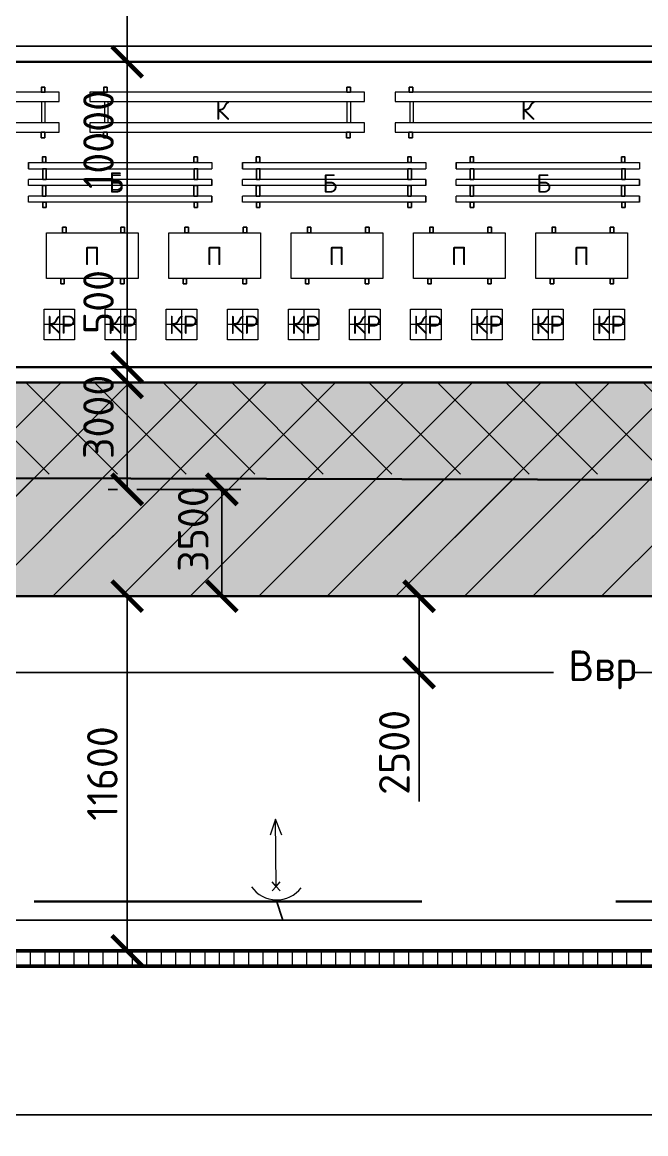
# Model space of a CAD drawing. Header units: millimetres. Extents: x -782 to 10910, y 3841 to 9763.
# Drawn here: x 2288.1 to 2328.9, y 8282.2 to 8355 of the extents above; entities that cross this region are included whole.
import ezdxf

# ---------------------------------------------------------------- set-up
doc = ezdxf.new("R2010")
doc.units = ezdxf.units.MM
doc.linetypes.add('штриховая2', pattern=[9.525, 6.35, -3.175])
doc.layers.add('1', color=7, linetype='Continuous')
doc.layers.add('красный', color=1, linetype='Continuous', lineweight=30)
doc.styles.add('2.5', font='isocpeur.ttf', dxfattribs={"height": 2})
doc.styles.add('Isocpeur', font='isocpeur.ttf')
doc.dimstyles.new('М500 стройгенп', dxfattribs={"dimtxt": 2, "dimasz": 2, "dimexe": 1.25, "dimexo": 0.625, "dimtad": 1, "dimlfac": 500, "dimtxsty": '2.5', "dimblk": 'ARCHTICK', "dimcen": 2.5, "dimadec": 0, "dimazin": 0, "dimtfac": 1, "dimtmove": 0, "dimatfit": 3, "dimfxl": 1, "dimarcsym": 0})
pattern_1 = [(50, (2763.4176, 3860.6352), (4.5546167, -0.398477), [0.47625, -5.23875]), (355, (2763.4176, 3860.635), (-0.8810855, 4.776421), [0.381, -4.1910146]), (100.45144, (2763.797, 3860.602), (3.673531, 4.377944), [0.40475, -4.452256]), (46.1842, (2763.4176, 3861.905), (6.776976, -1.051058), [0.714375, -7.858125]), (96.63556, (2763.982, 3861.8176), (5.935103, 6.185653), [0.607126, -6.67839]), (351.18415, (2763.4176, 3861.905), (5.935103, 6.185653), [0.571499, -6.286493]), (21, (2764.0526, 3861.5877), (3.7903598, -2.55663), [0.47625, -5.23875]), (326, (2764.0526, 3861.5877), (1.5450507, 4.604699), [0.381, -4.191]), (71.45144, (2764.3684, 3861.3747), (5.3354105, 2.0480692), [0.40475, -4.4522484]), (37.5, (2763.4176, 3860.6352), (0.0772151, 2.11387597), [0, -4.1402, 0, -4.2545, 0, -4.206875]), (7.5, (2763.4176, 3860.6352), (1.6704916, 2.5045144), [0, -2.4257, 0, -4.04495, 0, -1.603375]), (327.5, (2762.0015, 3860.6352), (3.3897649, -0.1432186), [0, -1.5875, 0, -4.953, 0, -6.57225]), (317.5, (2761.3665, 3860.6352), (3.7032295, 0.6356623), [0, -2.06375, 0, -3.2893, 0, -4.66725])]
pattern_2 = [(45, (2763.4176, 3860.6352), (-2.245064, 2.245064), [])]

# ---------------------------------------------------------------- blocks, each defined once
blk = doc.blocks.new('_ArchTick')
at = {"color": 0, "linetype": 'ByBlock', "const_width": 0.15}
blk.add_lwpolyline([(-0.5, -0.5), (0.5, 0.5)], dxfattribs=at)
blk = doc.blocks.new('*D819')
at = {"color": 0, "lineweight": -2, "transparency": 16777216}
for p, q in [((2292.967, 8317.443), (2296.171, 8317.443)), ((2294.921, 8294.229), (2294.921, 8317.443)), ((2292.967, 8294.229), (2296.171, 8294.229))]:
    blk.add_line(p, q, dxfattribs=at)
at = {"layer": 'Defpoints', "color": 0, "lineweight": -3, "transparency": 16777216}
for p in [(2292.342, 8317.443), (2294.921, 8317.443), (2292.342, 8294.229)]:
    blk.add_point(p, dxfattribs=at)
at = {"color": 0, "lineweight": -2, "transparency": 16777216, "xscale": 2, "yscale": 2, "zscale": 2}
for p, rotation in [((2294.921, 8317.443), 90), ((2294.921, 8294.229), 270)]:
    blk.add_blockref('_ArchTick', p, dxfattribs=dict(at, rotation=rotation))
at = {"color": 0, "lineweight": 20, "transparency": 16777216, "insert": (2293.296, 8305.836), "char_height": 2, "attachment_point": 5, "rotation": 90, "style": '2.5'}
blk.add_mtext('11600', dxfattribs=at)
blk = doc.blocks.new('*D820')
at = {"color": 0, "lineweight": -2, "transparency": 16777216}
for p, q in [((2295.546, 8324.443), (2302.371, 8324.443)), ((2301.121, 8317.443), (2301.121, 8324.443)), ((2301.746, 8317.443), (2302.371, 8317.443))]:
    blk.add_line(p, q, dxfattribs=at)
at = {"layer": 'Defpoints', "color": 0, "lineweight": -3, "transparency": 16777216}
for p in [(2294.921, 8324.443), (2301.121, 8324.443), (2301.121, 8317.443)]:
    blk.add_point(p, dxfattribs=at)
at = {"color": 0, "lineweight": -2, "transparency": 16777216, "xscale": 2, "yscale": 2, "zscale": 2}
for p, rotation in [((2301.121, 8324.443), 90), ((2301.121, 8317.443), 270)]:
    blk.add_blockref('_ArchTick', p, dxfattribs=dict(at, rotation=rotation))
at = {"color": 0, "lineweight": 20, "transparency": 16777216, "insert": (2299.246, 8321.84), "char_height": 2, "attachment_point": 5, "rotation": 90, "style": '2.5'}
blk.add_mtext('3500', dxfattribs=at)
blk = doc.blocks.new('*D821')
at = {"color": 0, "lineweight": -2, "transparency": 16777216}
for p, q in [((2294.296, 8331.443), (2293.671, 8331.443)), ((2294.921, 8324.443), (2294.921, 8331.443)), ((2294.296, 8324.443), (2293.671, 8324.443))]:
    blk.add_line(p, q, dxfattribs=at)
at = {"layer": 'Defpoints', "color": 0, "lineweight": -3, "transparency": 16777216}
for p in [(2294.921, 8331.443), (2294.921, 8331.443), (2294.921, 8324.443)]:
    blk.add_point(p, dxfattribs=at)
at = {"color": 0, "lineweight": -2, "transparency": 16777216, "xscale": 2, "yscale": 2, "zscale": 2}
for p, rotation in [((2294.921, 8331.443), 90), ((2294.921, 8324.443), 270)]:
    blk.add_blockref('_ArchTick', p, dxfattribs=dict(at, rotation=rotation))
at = {"color": 0, "lineweight": 20, "transparency": 16777216, "insert": (2293.046, 8329.189), "char_height": 2, "attachment_point": 5, "rotation": 90, "style": '2.5'}
blk.add_mtext('3000', dxfattribs=at)
blk = doc.blocks.new('*D822')
at = {"color": 0, "lineweight": -2, "transparency": 16777216}
for p, q in [((2294.921, 8332.443), (2294.921, 8334.443)), ((2294.296, 8332.443), (2293.671, 8332.443)), ((2294.921, 8331.443), (2294.921, 8332.443)), ((2294.296, 8331.443), (2293.671, 8331.443)), ((2294.921, 8331.443), (2294.921, 8329.443))]:
    blk.add_line(p, q, dxfattribs=at)
at = {"layer": 'Defpoints', "color": 0, "lineweight": -3, "transparency": 16777216}
for p in [(2294.921, 8332.443), (2294.921, 8332.443), (2294.921, 8331.443)]:
    blk.add_point(p, dxfattribs=at)
at = {"color": 0, "lineweight": -2, "transparency": 16777216, "xscale": 2, "yscale": 2, "zscale": 2}
for p, rotation in [((2294.921, 8332.443), 270), ((2294.921, 8331.443), 90)]:
    blk.add_blockref('_ArchTick', p, dxfattribs=dict(at, rotation=rotation))
at = {"color": 0, "lineweight": 20, "transparency": 16777216, "insert": (2293.046, 8336.711), "char_height": 2, "attachment_point": 5, "rotation": 90, "style": '2.5'}
blk.add_mtext('500', dxfattribs=at)
blk = doc.blocks.new('*D823')
at = {"color": 0, "lineweight": -2, "transparency": 16777216}
for p, q in [((2294.296, 8352.443), (2293.671, 8352.443)), ((2294.921, 8332.443), (2294.921, 8352.443)), ((2294.296, 8332.443), (2293.671, 8332.443))]:
    blk.add_line(p, q, dxfattribs=at)
at = {"layer": 'Defpoints', "color": 0, "lineweight": -3, "transparency": 16777216}
for p in [(2294.921, 8352.443), (2294.921, 8352.443), (2294.921, 8332.443)]:
    blk.add_point(p, dxfattribs=at)
at = {"color": 0, "lineweight": -2, "transparency": 16777216, "xscale": 2, "yscale": 2, "zscale": 2}
for p, rotation in [((2294.921, 8352.443), 90), ((2294.921, 8332.443), 270)]:
    blk.add_blockref('_ArchTick', p, dxfattribs=dict(at, rotation=rotation))
at = {"color": 0, "lineweight": 20, "transparency": 16777216, "insert": (2293.046, 8347.355), "char_height": 2, "attachment_point": 5, "rotation": 90, "style": '2.5'}
blk.add_mtext('10000', dxfattribs=at)
blk = doc.blocks.new('*D759')
at = {"color": 0, "lineweight": -2, "transparency": 16777216}
for p, q in [((2294.296, 8365.043), (2293.671, 8365.043)), ((2294.921, 8352.443), (2294.921, 8365.043)), ((2294.296, 8352.443), (2293.671, 8352.443))]:
    blk.add_line(p, q, dxfattribs=at)
at = {"layer": 'Defpoints', "color": 0, "lineweight": -3, "transparency": 16777216}
for p in [(2294.921, 8365.043), (2294.921, 8365.043), (2294.921, 8352.443)]:
    blk.add_point(p, dxfattribs=at)
at = {"color": 0, "lineweight": -2, "transparency": 16777216, "xscale": 2, "yscale": 2, "zscale": 2}
for p, rotation in [((2294.921, 8365.043), 90), ((2294.921, 8352.443), 270)]:
    blk.add_blockref('_ArchTick', p, dxfattribs=dict(at, rotation=rotation))
at = {"color": 0, "lineweight": 20, "transparency": 16777216, "insert": (2293.296, 8358.743), "char_height": 2, "attachment_point": 5, "rotation": 90, "style": '2.5'}
blk.add_mtext('6300', dxfattribs=at)
blk = doc.blocks.new('*D751')
at = {"color": 0, "lineweight": -2, "transparency": 16777216}
for p, q in [((2118.471, 8292.604), (2118.471, 8282.243)), ((2450.064, 8292.604), (2450.064, 8282.243)), ((2118.471, 8283.493), (2450.064, 8283.493))]:
    blk.add_line(p, q, dxfattribs=at)
at = {"layer": 'Defpoints', "color": 0, "lineweight": -3, "transparency": 16777216}
for p in [(2118.471, 8293.229), (2450.064, 8293.229), (2450.064, 8283.493)]:
    blk.add_point(p, dxfattribs=at)
at = {"color": 0, "lineweight": -2, "transparency": 16777216, "xscale": 2, "yscale": 2, "zscale": 2, "rotation": 180}
blk.add_blockref('_ArchTick', (2118.471, 8283.493), dxfattribs=at)
at = {"color": 0, "lineweight": -2, "transparency": 16777216, "xscale": 2, "yscale": 2, "zscale": 2}
blk.add_blockref('_ArchTick', (2450.064, 8283.493), dxfattribs=at)
at = {"color": 0, "lineweight": 20, "transparency": 16777216, "insert": (2282.075, 8285.118), "char_height": 2, "attachment_point": 5, "style": '2.5'}
blk.add_mtext('165000', dxfattribs=at)
blk = doc.blocks.new('*D857')
at = {"color": 0, "lineweight": -2, "transparency": 16777216}
for p, q in [((2314.042, 8317.443), (2314.042, 8312.443)), ((2314.659, 8317.443), (2315.292, 8317.443)), ((2314.042, 8312.443), (2314.042, 8303.993)), ((2314.659, 8312.443), (2315.292, 8312.443))]:
    blk.add_line(p, q, dxfattribs=at)
at = {"layer": 'Defpoints', "color": 0, "lineweight": -3, "transparency": 16777216}
for p in [(2314.034, 8317.443), (2314.042, 8317.443), (2314.034, 8312.443)]:
    blk.add_point(p, dxfattribs=at)
at = {"color": 0, "lineweight": -2, "transparency": 16777216, "xscale": 2, "yscale": 2, "zscale": 2}
for p, rotation in [((2314.042, 8317.443), 90), ((2314.042, 8312.443), 270)]:
    blk.add_blockref('_ArchTick', p, dxfattribs=dict(at, rotation=rotation))
at = {"color": 0, "lineweight": 25, "transparency": 16777216, "insert": (2312.417, 8307.218), "char_height": 2, "attachment_point": 5, "rotation": 90, "style": '2.5'}
blk.add_mtext('2500', dxfattribs=at)
blk = doc.blocks.new('*D757')
at = {"color": 0, "lineweight": -2, "transparency": 16777216}
for p, q in [((2157.471, 8369.318), (2157.471, 8352.208)), ((2391.471, 8369.318), (2391.471, 8352.208)), ((2391.471, 8353.458), (2157.471, 8353.458))]:
    blk.add_line(p, q, dxfattribs=at)
at = {"layer": 'Defpoints', "color": 0, "lineweight": -3, "transparency": 16777216}
for p in [(2157.471, 8369.943), (2391.471, 8369.943), (2157.471, 8353.458)]:
    blk.add_point(p, dxfattribs=at)
at = {"color": 0, "lineweight": -2, "transparency": 16777216, "xscale": 2, "yscale": 2, "zscale": 2, "rotation": 180}
blk.add_blockref('_ArchTick', (2157.471, 8353.458), dxfattribs=at)
at = {"color": 0, "lineweight": -2, "transparency": 16777216, "xscale": 2, "yscale": 2, "zscale": 2}
blk.add_blockref('_ArchTick', (2391.471, 8353.458), dxfattribs=at)
at = {"color": 0, "lineweight": 25, "transparency": 16777216, "insert": (2274.471, 8355.083), "char_height": 2, "attachment_point": 5, "style": '2.5'}
blk.add_mtext('117000', dxfattribs=at)

msp = doc.modelspace()

# ---------------------------------------------------------------- hatches: boundary and pattern name
at = {"lineweight": 20}
h = msp.add_hatch(dxfattribs=at)
h.set_pattern_fill('ANSI31', color=256, scale=0.3, angle=45)
h.set_pattern_definition([(90, (-61.2235, 5234.4324), (-0.9525, 2e-16), [])])
h.paths.add_polyline_path([(2450.064089, 8567.171483), (2449.064089, 8567.171483), (2118.471452, 8567.171483), (2119.471452, 8566.171483), (2449.064089, 8566.171483)])
h.paths.add_polyline_path([(2449.064089, 8294.22853), (2119.471452, 8294.22853), (2118.471452, 8293.22853), (2450.064089, 8293.22853)])
at = {"lineweight": 25}
h = msp.add_hatch(dxfattribs=at)
h.set_pattern_fill('ANSI31', color=256)
h.set_pattern_definition(pattern_2)
h.paths.add_polyline_path([(2395.225894, 8324.442641), (2389.689209, 8324.442641), (2389.689209, 8317.442641), (2394.268934, 8317.442641)])
h.paths.add_polyline_path([(2367.578799, 8327.027965), (2367.89225, 8329.326446, -0.033531004), (2365.471452, 8331.442641), (2183.471452, 8331.442641, -0.033546474), (2181.049474, 8329.325546), (2181.363583, 8327.027894, -0.454591532), (2183.180298, 8325.442641), (2365.762606, 8325.442641, -0.454492205)])
h.paths.add_polyline_path([(2393.668887, 8545.688801), (2392.589411, 8545.7961, -0.097320235), (2384.41866, 8541.449212), (2154.673974, 8541.442676), (2153.578788, 8533.431577, -0.071737884), (2160.355396, 8534.442361), (2166.500889, 8534.472079, -0.164269753), (2181.049474, 8529.559736), (2181.363583, 8531.857389, -0.374956444), (2179.980303, 8533.442641, -1), (2183.180298, 8533.442641), (2365.762606, 8533.442641, -1), (2368.9626, 8533.442641, -0.381458001), (2367.5432, 8531.852869), (2367.861169, 8529.505667, -0.164703998), (2382.442014, 8534.442641), (2395.192371, 8534.442641)])
h.paths.add_polyline_path([(2159.720896, 8535.5702, -1), (2160.040895, 8535.5702, -1)], flags=16)
h.paths.add_polyline_path([(2367.5432, 8531.852869, -0.447745786), (2365.762606, 8533.442641), (2183.180298, 8533.442641, -0.454591532), (2181.363583, 8531.857389), (2181.049474, 8529.559736, -0.033546474), (2183.471452, 8527.442641), (2365.501372, 8527.443071, -0.032682346), (2367.861169, 8529.505667)])
h.paths.add_polyline_path([(2295.346246, 8532.845041), (2295.346246, 8539.445041), (2290.546246, 8539.445041), (2290.546246, 8532.845041)], flags=24)
h.paths.add_polyline_path([(2295.346246, 8525.496539), (2295.346246, 8532.096539), (2290.546246, 8532.096539), (2290.546246, 8525.496539)], flags=9)
h.paths.add_polyline_path([(2195.408605, 8525.767641), (2201.608605, 8525.767641), (2201.608605, 8530.567641), (2195.408605, 8530.567641)], flags=9)
at = {"lineweight": 20}
h = msp.add_hatch(dxfattribs=at)
h.set_pattern_fill('AR-CONC', color=256, scale=0.025)
h.set_pattern_definition(pattern_1)
h.paths.add_polyline_path([(2447.064089, 8324.442641), (2395.225894, 8324.442641), (2394.268934, 8317.442641), (2447.064089, 8317.442641)])
edge = h.paths.add_edge_path()
edge.add_line((2395.225894, 8324.442641), (2376.380411, 8324.442641))
edge.add_arc((2376.380411, 8336.443027), 12.000386, 223.86662461, 270, ccw=False)
edge.add_line((2367.728674, 8328.126976), (2367.578799, 8327.027965))
edge.add_arc((2367.362603, 8325.442641), 1.599997, 0, 82.23429528, ccw=False)
edge.add_arc((2367.362603, 8325.442641), 1.599997, -180, 0, ccw=False)
edge.add_line((2365.762606, 8325.442641), (2183.180298, 8325.442641))
edge.add_arc((2181.5803, 8325.442641), 1.599997, -180, 0, ccw=False)
edge.add_arc((2181.5803, 8325.442641), 1.599997, 97.78457087, 180, ccw=False)
edge.add_line((2181.363583, 8327.027894), (2181.213441, 8328.126156))
edge.add_arc((2172.562492, 8336.443027), 12.000386, 270, 316.12794469, ccw=False)
edge.add_line((2172.562492, 8324.442641), (2153.717009, 8324.442641))
edge.add_line((2153.717009, 8324.442641), (2154.673969, 8317.442641))
edge.add_line((2154.673969, 8317.442641), (2394.268934, 8317.442641))
edge.add_line((2394.268934, 8317.442641), (2395.225894, 8324.442641))
edge = h.paths.add_edge_path()
edge.add_arc((2376.380411, 8336.443027), 12.000386, 204.62550124, 223.86662461, ccw=False)
edge.add_line((2365.471452, 8331.442641), (2272.723702, 8331.442641))
edge.add_arc((2271.58981, 8331.83543), 1.199998, 199.10645728, 340.89354272, ccw=False)
edge.add_line((2270.455917, 8331.442641), (2183.471452, 8331.442641))
edge.add_arc((2172.562492, 8336.443027), 12.000386, 316.12794469, 335.37449876, ccw=False)
edge.add_line((2181.213441, 8328.126156), (2181.363583, 8327.027894))
edge.add_arc((2181.5803, 8325.442641), 1.599997, 0, 97.78457087, ccw=False)
edge.add_line((2183.180298, 8325.442641), (2365.762606, 8325.442641))
edge.add_arc((2367.362603, 8325.442641), 1.599997, 82.23429528, 180, ccw=False)
edge.add_line((2367.578799, 8327.027965), (2367.728674, 8328.126976))
edge = h.paths.add_edge_path()
edge.add_line((2394.244102, 8541.442641), (2154.673969, 8541.442641))
edge.add_line((2154.673969, 8541.442641), (2153.717009, 8534.442641))
edge.add_line((2153.717009, 8534.442641), (2172.562492, 8534.442641))
edge.add_arc((2172.562492, 8522.442255), 12.000386, 43.87205531, 90, ccw=False)
edge.add_line((2181.213441, 8530.759127), (2181.363583, 8531.857389))
edge.add_arc((2181.5803, 8533.442641), 1.599997, 180, 262.21542913, ccw=False)
edge.add_arc((2181.5803, 8533.442641), 1.599997, 0, 180, ccw=False)
edge.add_line((2183.180298, 8533.442641), (2365.762606, 8533.442641))
edge.add_arc((2367.362603, 8533.442641), 1.599997, 0, 180, ccw=False)
edge.add_arc((2367.362603, 8533.442641), 1.599997, -83.51900907, 0, ccw=False)
edge.add_line((2367.5432, 8531.852869), (2367.861169, 8529.505667))
edge.add_arc((2427.302929, 8436.751859), 110.1662, 117.53133097, 122.65399107, ccw=False)
edge.add_line((2376.380411, 8534.442641), (2395.192371, 8534.442641))
edge.add_line((2395.192371, 8534.442641), (2394.244102, 8541.442641))
edge = h.paths.add_edge_path()
edge.add_line((2154.673969, 8541.442641), (2145.423074, 8541.442641))
edge.add_line((2145.423074, 8541.442641), (2145.427188, 8534.050072))
edge.add_arc((2148.471452, 8522.442641), 12, 90, 104.69589657, ccw=False)
edge.add_line((2148.471452, 8534.442641), (2153.717009, 8534.442641))
edge.add_line((2153.717009, 8534.442641), (2154.673969, 8541.442641))
edge = h.paths.add_edge_path()
edge.add_line((2367.861169, 8529.505667), (2367.5432, 8531.852869))
edge.add_arc((2367.362603, 8533.442641), 1.599997, 180, 276.48099093, ccw=False)
edge.add_line((2365.762606, 8533.442641), (2183.180298, 8533.442641))
edge.add_arc((2181.5803, 8533.442641), 1.599997, -97.78457087, 0, ccw=False)
edge.add_line((2181.363583, 8531.857389), (2181.213441, 8530.759127))
edge.add_arc((2172.562492, 8522.442255), 12.000386, 24.62550124, 43.87205531, ccw=False)
edge.add_line((2183.471452, 8527.442641), (2268.081321, 8527.442641))
edge.add_arc((2268.667298, 8526.395442), 1.199998, 60.7700888, 119.2299112, ccw=False)
edge.add_line((2269.253276, 8527.442641), (2365.471452, 8527.442641))
edge.add_arc((2367.611719, 8527.379035), 2.141212, 83.30987815, 178.29773268, ccw=False)
h.paths.add_polyline_path([(2269.419992, 8526.727406), (2272.659986, 8526.727406), (2272.659986, 8527.442641), (2269.419992, 8527.442641)])
h.paths.add_polyline_path([(2395.192371, 8534.442641), (2447.064089, 8534.442641), (2447.064089, 8541.442641), (2394.244102, 8541.442641)])
edge = h.paths.add_edge_path()
edge.add_arc((2153.471452, 8517.442641), 24, 109.59180627, 180)
edge.add_line((2129.471452, 8517.442641), (2129.471452, 8341.442641))
edge.add_arc((2153.471452, 8341.442641), 24, 180, 270)
edge.add_line((2153.471452, 8317.442641), (2154.673969, 8317.442641))
edge.add_line((2154.673969, 8317.442641), (2153.717009, 8324.442641))
edge.add_line((2153.717009, 8324.442641), (2148.471452, 8324.442641))
edge.add_arc((2125.500889, 8313.472079), 25.455844, 25.52877937, 64.47122063)
edge.add_line((2136.471452, 8336.442641), (2136.471452, 8522.442641))
edge.add_arc((2148.471452, 8522.442641), 12, 104.69589657, 180, ccw=False)
edge.add_line((2145.427188, 8534.050072), (2145.423847, 8540.053171))
at = {"lineweight": 25}
h = msp.add_hatch(dxfattribs=at)
h.set_pattern_fill('AR-CONC', color=256, scale=0.025)
h.set_pattern_definition(pattern_1)
h.paths.add_polyline_path([(2179.980303, 8325.442641, -0.374956444), (2181.363583, 8327.027894), (2181.213441, 8328.126156, -0.204033738), (2172.562492, 8324.442641), (2160.471452, 8324.442641, -0.072953131), (2153.578788, 8325.453705), (2154.673969, 8317.442641), (2388.189209, 8317.442641), (2388.189209, 8324.442641), (2376.380411, 8324.442641, -0.077886135), (2372.709113, 8325.018018), (2368.957578, 8325.315967, -0.96113778), (2365.762606, 8325.442641), (2183.180298, 8325.442641, -1)])
h.paths.add_polyline_path([(2129.902842, 8409.508791), (2136.502842, 8409.508791), (2136.502842, 8414.308791), (2129.902842, 8414.308791)], flags=24)
h.paths.add_polyline_path([(2131.396452, 8340.341351), (2137.996452, 8340.341351), (2137.996452, 8345.141351), (2131.396452, 8345.141351)], flags=24)
h.paths.add_polyline_path([(2129.28449, 8461.47917), (2132.974484, 8461.47917), (2132.974484, 8465.799163), (2129.28449, 8465.799163)], flags=9)
h.paths.add_polyline_path([(2295.346246, 8318.540241), (2295.346246, 8325.140241), (2290.546246, 8325.140241), (2290.546246, 8318.540241)], flags=24)
edge = h.paths.add_edge_path()
edge.add_arc((2153.471452, 8517.442641), 24, 109.59160183, 180)
edge.add_line((2129.471452, 8517.442641), (2129.471452, 8341.442641))
edge.add_arc((2153.471452, 8341.442641), 24, 180, 270)
edge.add_line((2153.471452, 8317.442641), (2154.673969, 8317.442641))
edge.add_line((2154.673969, 8317.442641), (2153.717009, 8324.442641))
edge.add_line((2153.717009, 8324.442641), (2153.578788, 8325.453705))
edge.add_arc((2160.471452, 8348.442641), 24, 180, 253.30994122, ccw=False)
edge.add_line((2136.471452, 8348.442641), (2136.471452, 8522.442641))
edge.add_arc((2148.471452, 8522.442641), 12, 104.69537151, 180, ccw=False)
edge.add_line((2145.427294, 8534.0501), (2145.423928, 8540.0532))
at = {"lineweight": 20}
h = msp.add_hatch(dxfattribs=at)
h.set_pattern_fill('ANSI31', color=256, angle=90)
h.set_pattern_definition([(135, (-61.2235, 5234.4324), (-2.245064, -2.245064), [])])
h.paths.add_polyline_path([(2183.471452, 8331.442641, -0.084176912), (2181.213441, 8328.126156), (2181.363583, 8327.027894, -0.454591532), (2183.180298, 8325.442641), (2365.762606, 8325.442641, -0.454492205), (2367.578799, 8327.027965), (2367.728674, 8328.126976, -0.084153049), (2365.471452, 8331.442641), (2272.723702, 8331.442641, -0.71189231), (2270.455917, 8331.442641)])
h.paths.add_polyline_path([(2183.180298, 8533.442641, -0.454591532), (2181.363583, 8531.857389), (2181.213441, 8530.759127, -0.084176912), (2183.471452, 8527.442641), (2268.081321, 8527.442641, -0.260759243), (2269.253276, 8527.442641), (2365.471452, 8527.442641, -0.083164554), (2367.696088, 8530.724272), (2367.5432, 8531.852869, -0.447745786), (2365.762606, 8533.442641)])
h.paths.add_polyline_path([(2269.422375, 8526.787795), (2274.822375, 8526.787795), (2274.822375, 8531.587795), (2269.422375, 8531.587795)], flags=9)
h.paths.add_polyline_path([(2403.127026, 8526.141709), (2408.127026, 8526.141709), (2408.127026, 8530.941709), (2403.127026, 8530.941709)], flags=9)
at = {"lineweight": 25}
h = msp.add_hatch(dxfattribs=at)
h.set_pattern_fill('ANSI31', color=256)
h.set_pattern_definition(pattern_2)
h.paths.add_polyline_path([(2160.471452, 8324.442641, -0.231549939), (2141.521008, 8333.715772), (2139.873746, 8321.666333, 0.151733284), (2153.471452, 8317.442641), (2388.189209, 8317.442641), (2388.189209, 8324.442641), (2381.253687, 8324.442641, -0.151593096), (2367.89225, 8329.326446), (2367.578799, 8327.027965, -0.375050339), (2368.9626, 8325.442641, -0.864868894), (2365.829114, 8324.98613), (2173.485353, 8325.451992, -0.057301705), (2168.091778, 8324.46599, -0.195696875), (2166.88654, 8324.416303, -0.004017398), (2166.500889, 8324.413204)])
h.paths.add_polyline_path([(2295.346246, 8318.540241), (2295.346246, 8325.140241), (2290.546246, 8325.140241), (2290.546246, 8318.540241)], flags=24)
h = msp.add_hatch(dxfattribs=at)
h.set_pattern_fill('ANSI31', color=256)
h.set_pattern_definition(pattern_2)
h.paths.add_polyline_path([(2388.189209, 8324.442641), (2381.253687, 8324.442641, -0.151593096), (2367.89225, 8329.326446), (2367.578799, 8327.027965, -0.375050339), (2368.9626, 8325.442641, -1), (2365.762606, 8325.442641), (2183.180298, 8325.442641, -1), (2179.980303, 8325.442641, -0.374956444), (2181.363583, 8327.027894), (2181.049474, 8329.325546, -0.164269753), (2166.500889, 8324.413204), (2160.471452, 8324.442641, -0.072953131), (2153.578788, 8325.453705), (2154.673969, 8317.442641), (2388.189209, 8317.442641)])

# ---------------------------------------------------------------- linework, layer by layer
at = {"lineweight": 30}
for p, q in [((2183.471452, 8352.442641), (2365.471452, 8352.442641)), ((2365.471452, 8332.442641), (2183.471452, 8332.442641)), ((2365.471452, 8331.442641), (2183.471452, 8331.442641)), ((2173.485353, 8325.451992), (2367.365787, 8324.982409)), ((2153.471452, 8317.442641), (2458.919278, 8317.442641))]:
    msp.add_line(p, q, dxfattribs=at)
at = {"lineweight": 20}
for p, q in [((2290.471452, 8350.442641), (2272.471452, 8350.442641)), ((2272.471452, 8349.842641), (2290.471452, 8349.842641)), ((2289.309753, 8349.842641), (2289.309753, 8348.442641)), ((2289.537591, 8349.842641), (2289.537591, 8348.442641)), ((2290.471452, 8349.842641), (2290.471452, 8350.442641)), ((2310.471452, 8350.442641), (2292.471452, 8350.442641)), ((2292.471452, 8350.442641), (2292.471452, 8349.842641)), ((2292.471452, 8349.842641), (2310.471452, 8349.842641)), ((2293.430292, 8349.842641), (2293.430292, 8348.442641)), ((2293.658129, 8349.842641), (2293.658129, 8348.442641)), ((2309.309753, 8349.842641), (2309.309753, 8348.442641)), ((2309.537591, 8349.842641), (2309.537591, 8348.442641)), ((2310.471452, 8349.842641), (2310.471452, 8350.442641)), ((2330.471452, 8350.442641), (2312.471452, 8350.442641)), ((2312.471452, 8350.442641), (2312.471452, 8349.842641)), ((2312.471452, 8349.842641), (2330.471452, 8349.842641)), ((2313.430292, 8349.842641), (2313.430292, 8348.442641)), ((2313.658129, 8349.842641), (2313.658129, 8348.442641)), ((2290.471452, 8348.442641), (2272.471452, 8348.442641)), ((2290.471452, 8347.842641), (2290.471452, 8348.442641)), ((2310.471452, 8348.442641), (2292.471452, 8348.442641)), ((2292.471452, 8348.442641), (2292.471452, 8347.842641)), ((2310.471452, 8347.842641), (2310.471452, 8348.442641)), ((2330.471452, 8348.442641), (2312.471452, 8348.442641)), ((2312.471452, 8348.442641), (2312.471452, 8347.842641)), ((2272.471452, 8347.842641), (2290.471452, 8347.842641)), ((2292.471452, 8347.842641), (2310.471452, 8347.842641)), ((2312.471452, 8347.842641), (2330.471452, 8347.842641)), ((2288.471452, 8345.842641), (2300.471452, 8345.842641)), ((2288.471452, 8345.428282), (2288.471452, 8345.842641)), ((2288.471452, 8345.842641), (2288.471452, 8345.442641)), ((2288.471452, 8345.442641), (2300.471452, 8345.442641)), ((2300.471452, 8345.842641), (2300.471452, 8345.442641)), ((2302.471452, 8345.842641), (2314.471452, 8345.842641)), ((2302.471452, 8345.428282), (2302.471452, 8345.842641)), ((2302.471452, 8345.842641), (2302.471452, 8345.442641)), ((2302.471452, 8345.442641), (2314.471452, 8345.442641)), ((2314.471452, 8345.842641), (2314.471452, 8345.442641)), ((2316.471452, 8345.842641), (2328.471452, 8345.842641)), ((2316.471452, 8345.428282), (2316.471452, 8345.842641)), ((2316.471452, 8345.842641), (2316.471452, 8345.442641)), ((2316.471452, 8345.442641), (2328.471452, 8345.442641)), ((2328.471452, 8345.842641), (2328.471452, 8345.442641)), ((2288.471452, 8344.342641), (2288.471452, 8344.742641)), ((2300.471452, 8344.742641), (2288.471452, 8344.742641)), ((2300.471452, 8344.742641), (2300.471452, 8344.342641)), ((2300.471452, 8344.342641), (2300.471452, 8344.742641)), ((2302.471452, 8344.342641), (2302.471452, 8344.742641)), ((2314.471452, 8344.742641), (2302.471452, 8344.742641)), ((2314.471452, 8344.742641), (2314.471452, 8344.342641)), ((2314.471452, 8344.342641), (2314.471452, 8344.742641)), ((2316.471452, 8344.342641), (2316.471452, 8344.742641)), ((2328.471452, 8344.742641), (2316.471452, 8344.742641)), ((2328.471452, 8344.742641), (2328.471452, 8344.342641)), ((2328.471452, 8344.342641), (2328.471452, 8344.742641)), ((2300.471452, 8344.342641), (2288.471452, 8344.342641)), ((2314.471452, 8344.342641), (2302.471452, 8344.342641)), ((2328.471452, 8344.342641), (2316.471452, 8344.342641)), ((2288.471452, 8343.242641), (2288.471452, 8343.642641)), ((2300.471452, 8343.642641), (2288.471452, 8343.642641)), ((2300.471452, 8343.242641), (2288.471452, 8343.242641)), ((2300.471452, 8343.642641), (2300.471452, 8343.242641)), ((2300.471452, 8343.242641), (2300.471452, 8343.642641)), ((2302.471452, 8343.242641), (2302.471452, 8343.642641)), ((2314.471452, 8343.642641), (2302.471452, 8343.642641)), ((2314.471452, 8343.242641), (2302.471452, 8343.242641)), ((2314.471452, 8343.642641), (2314.471452, 8343.242641)), ((2314.471452, 8343.242641), (2314.471452, 8343.642641)), ((2316.471452, 8343.242641), (2316.471452, 8343.642641)), ((2328.471452, 8343.642641), (2316.471452, 8343.642641)), ((2328.471452, 8343.242641), (2316.471452, 8343.242641)), ((2328.471452, 8343.642641), (2328.471452, 8343.242641)), ((2328.471452, 8343.242641), (2328.471452, 8343.642641)), ((2289.6417, 8338.242641), (2289.6417, 8341.242641)), ((2289.6417, 8341.242641), (2295.6417, 8341.242641)), ((2295.6417, 8341.242641), (2295.6417, 8338.242641)), ((2297.653861, 8338.242641), (2297.653861, 8341.242641)), ((2297.653861, 8341.242641), (2303.653861, 8341.242641)), ((2303.653861, 8341.242641), (2303.653861, 8338.242641)), ((2305.666021, 8338.242641), (2305.666021, 8341.242641)), ((2305.666021, 8341.242641), (2311.666021, 8341.242641)), ((2311.666021, 8341.242641), (2311.666021, 8338.242641)), ((2313.678182, 8338.242641), (2313.678182, 8341.242641)), ((2313.678182, 8341.242641), (2319.678182, 8341.242641)), ((2319.678182, 8341.242641), (2319.678182, 8338.242641)), ((2321.690342, 8338.242641), (2321.690342, 8341.242641)), ((2321.690342, 8341.242641), (2327.690342, 8341.242641)), ((2327.690342, 8341.242641), (2327.690342, 8338.242641)), ((2295.6417, 8338.242641), (2289.6417, 8338.242641)), ((2303.653861, 8338.242641), (2297.653861, 8338.242641)), ((2311.666021, 8338.242641), (2305.666021, 8338.242641)), ((2319.678182, 8338.242641), (2313.678182, 8338.242641)), ((2327.690342, 8338.242641), (2321.690342, 8338.242641))]:
    msp.add_line(p, q, dxfattribs=at)
at = {"lineweight": 13}
for p, q in [((2289.483525, 8334.242645), (2289.483525, 8336.242641)), ((2289.483525, 8336.242641), (2291.483522, 8336.242641)), ((2290.483524, 8336.242641), (2290.483524, 8334.242645)), ((2291.483522, 8336.242641), (2291.483522, 8334.242645)), ((2293.483522, 8334.242645), (2293.483522, 8336.242641)), ((2293.483522, 8336.242641), (2295.483519, 8336.242641)), ((2294.48352, 8336.242641), (2294.48352, 8334.242645)), ((2295.483519, 8336.242641), (2295.483519, 8334.242645)), ((2297.483519, 8334.242645), (2297.483519, 8336.242641)), ((2297.483519, 8336.242641), (2299.483515, 8336.242641)), ((2298.483517, 8336.242641), (2298.483517, 8334.242645)), ((2299.483515, 8336.242641), (2299.483515, 8334.242645)), ((2301.483515, 8334.242645), (2301.483515, 8336.242641)), ((2301.483515, 8336.242641), (2303.483512, 8336.242641)), ((2302.483514, 8336.242641), (2302.483514, 8334.242645)), ((2303.483512, 8336.242641), (2303.483512, 8334.242645)), ((2305.483512, 8334.242645), (2305.483512, 8336.242641)), ((2305.483512, 8336.242641), (2307.483509, 8336.242641)), ((2306.48351, 8336.242641), (2306.48351, 8334.242645)), ((2307.483509, 8336.242641), (2307.483509, 8334.242645)), ((2309.483509, 8334.242645), (2309.483509, 8336.242641)), ((2309.483509, 8336.242641), (2311.483505, 8336.242641)), ((2310.483507, 8336.242641), (2310.483507, 8334.242645)), ((2311.483505, 8336.242641), (2311.483505, 8334.242645)), ((2313.483505, 8334.242645), (2313.483505, 8336.242641)), ((2313.483505, 8336.242641), (2315.483502, 8336.242641)), ((2314.483504, 8336.242641), (2314.483504, 8334.242645)), ((2315.483502, 8336.242641), (2315.483502, 8334.242645)), ((2317.483502, 8334.242645), (2317.483502, 8336.242641)), ((2317.483502, 8336.242641), (2319.483499, 8336.242641)), ((2318.4835, 8336.242641), (2318.4835, 8334.242645)), ((2319.483499, 8336.242641), (2319.483499, 8334.242645)), ((2321.483499, 8334.242645), (2321.483499, 8336.242641)), ((2321.483499, 8336.242641), (2323.483495, 8336.242641)), ((2322.483497, 8336.242641), (2322.483497, 8334.242645)), ((2323.483495, 8336.242641), (2323.483495, 8334.242645)), ((2325.483495, 8334.242645), (2325.483495, 8336.242641)), ((2325.483495, 8336.242641), (2327.483492, 8336.242641)), ((2326.483494, 8336.242641), (2326.483494, 8334.242645)), ((2327.483492, 8336.242641), (2327.483492, 8334.242645)), ((2291.483522, 8335.242643), (2289.483525, 8335.242643)), ((2295.483519, 8335.242643), (2293.483522, 8335.242643)), ((2299.483515, 8335.242643), (2297.483519, 8335.242643)), ((2303.483512, 8335.242643), (2301.483515, 8335.242643)), ((2307.483509, 8335.242643), (2305.483512, 8335.242643)), ((2311.483505, 8335.242643), (2309.483509, 8335.242643)), ((2315.483502, 8335.242643), (2313.483505, 8335.242643)), ((2319.483499, 8335.242643), (2317.483502, 8335.242643)), ((2323.483495, 8335.242643), (2321.483499, 8335.242643)), ((2327.483492, 8335.242643), (2325.483495, 8335.242643)), ((2291.483522, 8334.242645), (2289.483525, 8334.242645)), ((2295.483519, 8334.242645), (2293.483522, 8334.242645)), ((2299.483515, 8334.242645), (2297.483519, 8334.242645)), ((2303.483512, 8334.242645), (2301.483515, 8334.242645)), ((2307.483509, 8334.242645), (2305.483512, 8334.242645)), ((2311.483505, 8334.242645), (2309.483509, 8334.242645)), ((2315.483502, 8334.242645), (2313.483505, 8334.242645)), ((2319.483499, 8334.242645), (2317.483502, 8334.242645)), ((2323.483495, 8334.242645), (2321.483499, 8334.242645)), ((2327.483492, 8334.242645), (2325.483495, 8334.242645))]:
    msp.add_line(p, q, dxfattribs=at)
at = {"color": 5, "lineweight": 25}
for p, q in [((2124.471452, 8312.442641), (2322.833196, 8312.442641)), ((2328.140993, 8312.442641), (2388.978802, 8312.442641))]:
    msp.add_line(p, q, dxfattribs=at)
at = {"linetype": 'штриховая2', "lineweight": 30, "ltscale": 4}
msp.add_line((2174.521846, 8297.442641), (2374.471452, 8297.442641), dxfattribs=at)
at = {"color": 1, "lineweight": 25}
for p, q in [((2304.669144, 8297.563231), (2305.112086, 8296.228527)), ((2149.024506, 8296.228527), (2400.163232, 8296.228527))]:
    msp.add_line(p, q, dxfattribs=at)
at = {"lineweight": 50}
msp.add_line((2450.064089, 8293.22853), (2118.471452, 8293.22853), dxfattribs=at)
msp.add_lwpolyline([(2449.064089, 8317.442641), (2449.064089, 8294.22853), (2119.471452, 8294.22853), (2119.471452, 8566.171483), (2449.064089, 8566.171483), (2449.064089, 8541.442641)], dxfattribs=at)
at = {"linetype": 'Continuous'}
for points in [[(2289.537591, 8350.775651), (2289.309753, 8350.775651), (2289.309753, 8350.442641), (2289.537591, 8350.442641)], [(2293.619624, 8350.775651), (2293.391787, 8350.775651), (2293.391787, 8350.442641), (2293.619624, 8350.442641)], [(2309.537591, 8350.775651), (2309.309753, 8350.775651), (2309.309753, 8350.442641), (2309.537591, 8350.442641)], [(2313.619624, 8350.775651), (2313.391787, 8350.775651), (2313.391787, 8350.442641), (2313.619624, 8350.442641)], [(2289.521333, 8347.842641), (2289.293495, 8347.842641), (2289.293495, 8347.47316), (2289.521333, 8347.47316)], [(2293.603366, 8347.842641), (2293.375529, 8347.842641), (2293.375529, 8347.47316), (2293.603366, 8347.47316)], [(2309.521333, 8347.842641), (2309.293495, 8347.842641), (2309.293495, 8347.47316), (2309.521333, 8347.47316)], [(2313.603366, 8347.842641), (2313.375529, 8347.842641), (2313.375529, 8347.47316), (2313.603366, 8347.47316)], [(2289.603366, 8345.842641), (2289.375529, 8345.842641), (2289.375529, 8346.212122), (2289.603366, 8346.212122)], [(2299.521333, 8345.842641), (2299.293495, 8345.842641), (2299.293495, 8346.212122), (2299.521333, 8346.212122)], [(2303.603366, 8345.842641), (2303.375529, 8345.842641), (2303.375529, 8346.212122), (2303.603366, 8346.212122)], [(2313.521333, 8345.842641), (2313.293495, 8345.842641), (2313.293495, 8346.212122), (2313.521333, 8346.212122)], [(2317.603366, 8345.842641), (2317.375529, 8345.842641), (2317.375529, 8346.212122), (2317.603366, 8346.212122)], [(2327.521333, 8345.842641), (2327.293495, 8345.842641), (2327.293495, 8346.212122), (2327.521333, 8346.212122)], [(2289.619624, 8344.742641), (2289.391787, 8344.742641), (2289.391787, 8345.442641), (2289.619624, 8345.442641)], [(2299.537591, 8344.742641), (2299.309753, 8344.742641), (2299.309753, 8345.442641), (2299.537591, 8345.442641)], [(2303.619624, 8344.742641), (2303.391787, 8344.742641), (2303.391787, 8345.442641), (2303.619624, 8345.442641)], [(2313.537591, 8344.742641), (2313.309753, 8344.742641), (2313.309753, 8345.442641), (2313.537591, 8345.442641)], [(2317.619624, 8344.742641), (2317.391787, 8344.742641), (2317.391787, 8345.442641), (2317.619624, 8345.442641)], [(2327.537591, 8344.742641), (2327.309753, 8344.742641), (2327.309753, 8345.442641), (2327.537591, 8345.442641)], [(2289.603366, 8343.642641), (2289.375529, 8343.642641), (2289.375529, 8344.342641), (2289.603366, 8344.342641)], [(2299.521333, 8343.642641), (2299.293495, 8343.642641), (2299.293495, 8344.342641), (2299.521333, 8344.342641)], [(2303.603366, 8343.642641), (2303.375529, 8343.642641), (2303.375529, 8344.342641), (2303.603366, 8344.342641)], [(2313.521333, 8343.642641), (2313.293495, 8343.642641), (2313.293495, 8344.342641), (2313.521333, 8344.342641)], [(2317.603366, 8343.642641), (2317.375529, 8343.642641), (2317.375529, 8344.342641), (2317.603366, 8344.342641)], [(2327.521333, 8343.642641), (2327.293495, 8343.642641), (2327.293495, 8344.342641), (2327.521333, 8344.342641)], [(2289.619624, 8342.909631), (2289.391787, 8342.909631), (2289.391787, 8343.242641), (2289.619624, 8343.242641)], [(2299.537591, 8342.909631), (2299.309753, 8342.909631), (2299.309753, 8343.242641), (2299.537591, 8343.242641)], [(2303.619624, 8342.909631), (2303.391787, 8342.909631), (2303.391787, 8343.242641), (2303.619624, 8343.242641)], [(2313.537591, 8342.909631), (2313.309753, 8342.909631), (2313.309753, 8343.242641), (2313.537591, 8343.242641)], [(2317.619624, 8342.909631), (2317.391787, 8342.909631), (2317.391787, 8343.242641), (2317.619624, 8343.242641)], [(2327.537591, 8342.909631), (2327.309753, 8342.909631), (2327.309753, 8343.242641), (2327.537591, 8343.242641)], [(2290.697145, 8341.242641), (2290.924982, 8341.242641), (2290.924982, 8341.612122), (2290.697145, 8341.612122)], [(2294.509785, 8341.242641), (2294.737623, 8341.242641), (2294.737623, 8341.612122), (2294.509785, 8341.612122)], [(2298.709305, 8341.242641), (2298.937143, 8341.242641), (2298.937143, 8341.612122), (2298.709305, 8341.612122)], [(2302.521946, 8341.242641), (2302.749783, 8341.242641), (2302.749783, 8341.612122), (2302.521946, 8341.612122)], [(2306.721466, 8341.242641), (2306.949303, 8341.242641), (2306.949303, 8341.612122), (2306.721466, 8341.612122)], [(2310.534106, 8341.242641), (2310.761944, 8341.242641), (2310.761944, 8341.612122), (2310.534106, 8341.612122)], [(2314.733626, 8341.242641), (2314.961464, 8341.242641), (2314.961464, 8341.612122), (2314.733626, 8341.612122)], [(2318.546267, 8341.242641), (2318.774105, 8341.242641), (2318.774105, 8341.612122), (2318.546267, 8341.612122)], [(2322.745787, 8341.242641), (2322.973625, 8341.242641), (2322.973625, 8341.612122), (2322.745787, 8341.612122)], [(2326.558428, 8341.242641), (2326.786265, 8341.242641), (2326.786265, 8341.612122), (2326.558428, 8341.612122)], [(2290.575561, 8337.909631), (2290.803398, 8337.909631), (2290.803398, 8338.242641), (2290.575561, 8338.242641)], [(2294.493528, 8337.909631), (2294.721365, 8337.909631), (2294.721365, 8338.242641), (2294.493528, 8338.242641)], [(2298.587721, 8337.909631), (2298.815559, 8337.909631), (2298.815559, 8338.242641), (2298.587721, 8338.242641)], [(2302.505688, 8337.909631), (2302.733526, 8337.909631), (2302.733526, 8338.242641), (2302.505688, 8338.242641)], [(2306.599882, 8337.909631), (2306.82772, 8337.909631), (2306.82772, 8338.242641), (2306.599882, 8338.242641)], [(2310.517849, 8337.909631), (2310.745686, 8337.909631), (2310.745686, 8338.242641), (2310.517849, 8338.242641)], [(2314.612043, 8337.909631), (2314.83988, 8337.909631), (2314.83988, 8338.242641), (2314.612043, 8338.242641)], [(2318.530009, 8337.909631), (2318.757847, 8337.909631), (2318.757847, 8338.242641), (2318.530009, 8338.242641)], [(2322.624203, 8337.909631), (2322.852041, 8337.909631), (2322.852041, 8338.242641), (2322.624203, 8338.242641)], [(2326.54217, 8337.909631), (2326.770007, 8337.909631), (2326.770007, 8338.242641), (2326.54217, 8338.242641)]]:
    msp.add_lwpolyline(points, close=True, dxfattribs=at)
at = {"layer": 'красный', "color": 1, "lineweight": 20}
for p, q in [((2304.645803, 8302.850074), (2304.27988, 8301.791119)), ((2305.057218, 8301.797404), (2304.645803, 8302.850074)), ((2304.68146, 8298.440226), (2304.645803, 8302.850074)), ((2304.68146, 8298.440226), (2304.413071, 8298.734073)), ((2304.68146, 8298.440226), (2304.417858, 8298.142077)), ((2304.68146, 8298.440226), (2304.945063, 8298.738375)), ((2304.68146, 8298.440226), (2304.94985, 8298.146379))]:
    msp.add_line(p, q, dxfattribs=at)
msp.add_arc((2304.709037, 8299.581905), 2.019068, 215.27436237, 322.46138317, dxfattribs=at)

# ---------------------------------------------------------------- texts
at = {"layer": '1', "width": 335.51997649, "style": 'Isocpeur'}
for s, insert, char_height, attachment_point in [('К', (2300.685086, 8349.842641), 1.199998, 1), ('К', (2320.685086, 8349.842641), 1.199998, 1), ('Б', (2293.71401, 8345.207027), 1.199998, 1), ('Б', (2293.71401, 8343.878256), 1.199998, 7), ('Б', (2307.71401, 8343.878256), 1.199998, 7), ('Б', (2321.71401, 8343.878256), 1.199998, 7), ('П', (2292.091029, 8340.319571), 1.199998, 1), ('П', (2300.103189, 8340.319571), 1.199998, 1), ('П', (2308.11535, 8340.319571), 1.199998, 1), ('П', (2316.12751, 8340.319571), 1.199998, 1), ('П', (2324.139671, 8340.319571), 1.199998, 1), ('КР', (2289.641759, 8335.820323), 1.199998, 1), ('КР', (2293.641756, 8335.820323), 1.199998, 1), ('КР', (2297.641752, 8335.820323), 1.199998, 1), ('КР', (2301.641749, 8335.820323), 1.199998, 1), ('КР', (2305.641746, 8335.820323), 1.199998, 1), ('КР', (2309.641742, 8335.820323), 1.199998, 1), ('КР', (2313.641739, 8335.820323), 1.199998, 1), ('КР', (2317.641736, 8335.820323), 1.199998, 1), ('КР', (2321.641732, 8335.820323), 1.199998, 1), ('КР', (2325.641729, 8335.820323), 1.199998, 1), ('\\A1;Ввр', (2323.815668, 8313.889508), 2, 1)]:
    msp.add_mtext(s, dxfattribs=dict(at, insert=insert, char_height=char_height, attachment_point=attachment_point))

# ---------------------------------------------------------------- dimensions: what is measured, and where the dimension line sits
at = {"lineweight": 25}
dim = msp.add_linear_dim(base=(2157.471452, 8353.457832), p1=(2391.471452, 8369.942641), p2=(2157.471452, 8369.942641), dimstyle='М500 стройгенп', dxfattribs=at)
dim.commit()
dim.dimension.update_dxf_attribs({"geometry": '*D757', "text_midpoint": (2274.471452, 8353.457832), "dimtype": 160})
at = {"lineweight": 20}
dim = msp.add_linear_dim(base=(2294.921246, 8365.042641), p1=(2294.921246, 8352.442641), p2=(2294.921246, 8365.042641), angle=90, dimstyle='М500 стройгенп', dxfattribs=at)
dim.commit()
dim.dimension.update_dxf_attribs({"geometry": '*D759', "text_midpoint": (2293.296246, 8358.742641)})
for base, p1, p2, picture, middle in [((2294.921246, 8352.442641), (2294.921246, 8332.442641), (2294.921246, 8352.442641), '*D823', (2293.046246, 8347.354563)), ((2294.921246, 8332.442641), (2294.921246, 8331.442641), (2294.921246, 8332.442641), '*D822', (2293.046246, 8336.711149)), ((2301.120616, 8324.442641), (2301.120616, 8317.442641), (2294.921246, 8324.442641), '*D820', (2299.245616, 8321.840241))]:
    dim = msp.add_linear_dim(base=base, p1=p1, p2=p2, angle=90, dimstyle='М500 стройгенп', override={"dimtmove": 2}, dxfattribs=at)
    dim.commit()
    dim.dimension.update_dxf_attribs({"geometry": picture, "text_midpoint": middle, "dimtype": 160})
dim = msp.add_linear_dim(base=(2294.921246, 8331.442641), p1=(2294.921246, 8324.442641), p2=(2294.921246, 8331.442641), angle=90, text='3000', dimstyle='М500 стройгенп', override={"dimtmove": 2}, dxfattribs=at)
dim.commit()
dim.dimension.update_dxf_attribs({"geometry": '*D821', "text_midpoint": (2293.046246, 8329.188743), "dimtype": 160})
dim = msp.add_linear_dim(base=(2294.921246, 8317.442641), p1=(2292.341913, 8294.22853), p2=(2292.341913, 8317.442641), angle=90, text='11600', dimstyle='М500 стройгенп', dxfattribs=at)
dim.commit()
dim.dimension.update_dxf_attribs({"geometry": '*D819', "text_midpoint": (2293.296246, 8305.835586)})
at = {"lineweight": 25}
dim = msp.add_linear_dim(base=(2314.041657, 8317.442641), p1=(2314.033758, 8312.442641), p2=(2314.033758, 8317.442641), angle=90, dimstyle='М500 стройгенп', dxfattribs=at)
dim.commit()
dim.dimension.update_dxf_attribs({"geometry": '*D857', "text_midpoint": (2314.041657, 8307.217641), "dimtype": 160})
at = {"lineweight": 20}
dim = msp.add_linear_dim(base=(2450.064089, 8283.492668), p1=(2118.471452, 8293.22853), p2=(2450.064089, 8293.22853), text='165000', dimstyle='М500 стройгенп', dxfattribs=at)
dim.commit()
dim.dimension.update_dxf_attribs({"geometry": '*D751', "text_midpoint": (2282.074953, 8283.492668), "dimtype": 160})

doc.saveas('drawing.dxf')
